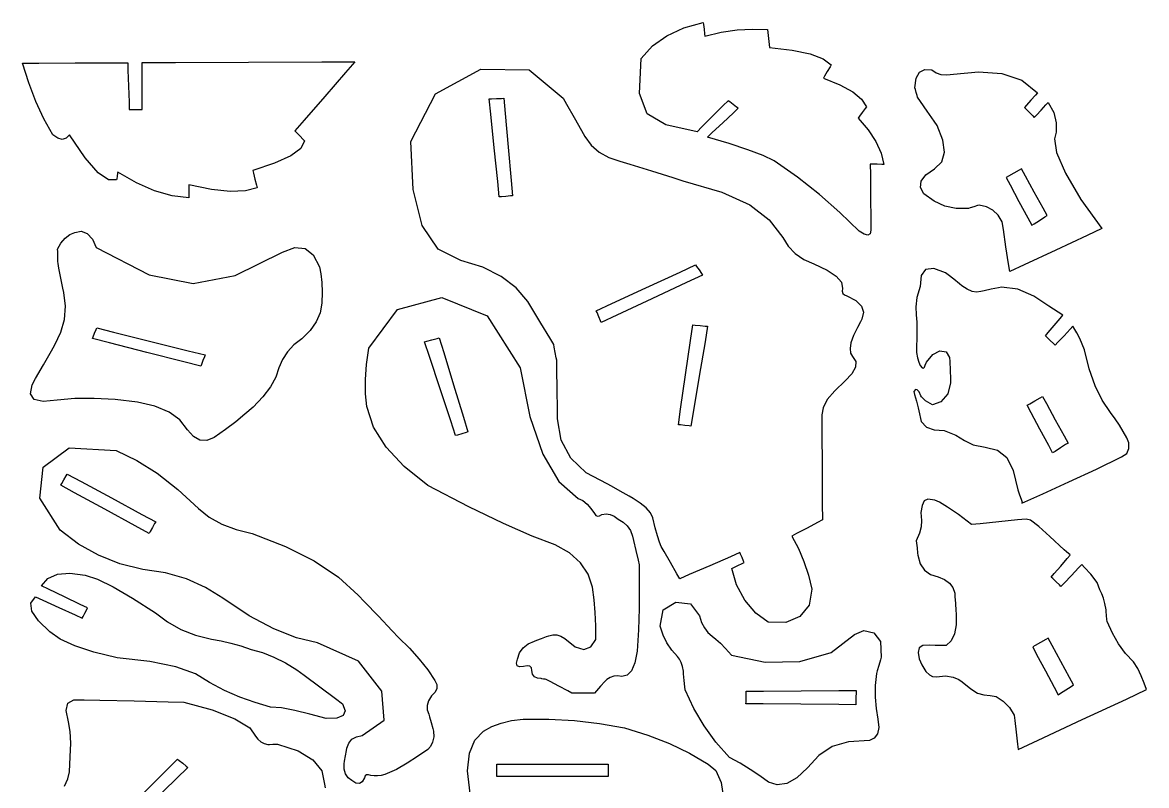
# Model space of a CAD drawing. Extents: x -39.6 to 28.9, y -18.4 to 19.8.
# Drawn here: x -1.32 to 26.84, y -0.49 to 18.63 of the extents above; entities that cross this region are included whole.
import ezdxf

# ---------------------------------------------------------------- set-up
doc = ezdxf.new("R2010")
doc.units = 0
doc.header["$MEASUREMENT"] = 0
doc.layers.get('0').update_dxf_attribs({"linetype": 'CONTINUOUS'})

msp = doc.modelspace()

# ---------------------------------------------------------------- linework, layer by layer
for p, q in [((15.251, 18.489), (15.737, 18.626)), ((15.737, 18.626), (15.744, 18.573)), ((14.827, 18.295), (15.251, 18.489)), ((15.744, 18.573), (15.757, 18.456)), ((15.757, 18.456), (15.771, 18.339)), ((15.771, 18.339), (15.777, 18.285)), ((15.777, 18.285), (16.186, 18.382)), ((16.186, 18.382), (16.583, 18.44)), ((16.583, 18.44), (16.971, 18.461)), ((16.971, 18.461), (17.349, 18.449)), ((17.349, 18.449), (17.357, 18.379)), ((17.357, 18.379), (17.375, 18.226)), ((14.18, 17.727), (14.47, 18.042)), ((14.47, 18.042), (14.827, 18.295)), ((17.375, 18.226), (17.393, 18.072)), ((17.393, 18.072), (17.401, 18.002)), ((17.401, 18.002), (17.969, 17.933)), ((17.969, 17.933), (18.416, 17.838)), ((18.416, 17.838), (18.742, 17.716)), ((-1.318, 17.608), (-0.906, 17.609)), ((-1.162, 17.115), (-1.318, 17.608)), ((-0.906, 17.609), (0, 17.613)), ((0, 17.613), (0.906, 17.617)), ((0.906, 17.617), (1.318, 17.618)), ((1.318, 17.618), (1.324, 17.435)), ((1.679, 17.437), (1.68, 17.62)), ((1.68, 17.62), (2.513, 17.623)), ((2.513, 17.623), (4.346, 17.63)), ((4.346, 17.63), (6.179, 17.638)), ((6.179, 17.638), (7.012, 17.641)), ((7.012, 17.641), (6.777, 17.37)), ((14.142, 16.848), (14.18, 17.727)), ((18.742, 17.716), (18.945, 17.568)), ((18.914, 17.516), (18.846, 17.399)), ((18.945, 17.568), (18.914, 17.516)), ((1.324, 17.435), (1.338, 17.032)), ((1.679, 17.034), (1.679, 17.437)), ((6.777, 17.37), (6.259, 16.775)), ((9.03, 16.836), (10.164, 17.454)), ((10.164, 17.454), (11.377, 17.44)), ((11.377, 17.44), (12.231, 16.73)), ((18.778, 17.283), (18.747, 17.231)), ((18.747, 17.231), (19.162, 17.065)), ((18.846, 17.399), (18.778, 17.283)), ((21.041, 16.987), (21.073, 17.231)), ((21.073, 17.231), (21.158, 17.383)), ((21.158, 17.383), (21.291, 17.449)), ((21.291, 17.449), (21.468, 17.439)), ((21.468, 17.439), (21.569, 17.366)), ((21.569, 17.366), (21.693, 17.323)), ((21.693, 17.323), (21.84, 17.312)), ((21.84, 17.312), (22.01, 17.33)), ((22.01, 17.33), (22.635, 17.387)), ((22.635, 17.387), (23.215, 17.349)), ((23.215, 17.349), (23.716, 17.183)), ((23.716, 17.183), (24.108, 16.861)), ((-0.983, 16.65), (-1.162, 17.115)), ((1.338, 17.032), (1.351, 16.63)), ((1.678, 16.63), (1.679, 17.034)), ((19.162, 17.065), (19.483, 16.891)), ((21.051, 16.951), (21.041, 16.987)), ((21.072, 16.872), (21.051, 16.951)), ((-0.782, 16.214), (-0.983, 16.65)), ((1.351, 16.63), (1.358, 16.447)), ((1.678, 16.447), (1.678, 16.63)), ((6.259, 16.775), (5.742, 16.179)), ((8.41, 15.648), (9.03, 16.836)), ((10.375, 16.713), (10.432, 16.715)), ((10.414, 16.329), (10.375, 16.713)), ((10.432, 16.715), (10.559, 16.72)), ((10.559, 16.72), (10.685, 16.725)), ((10.685, 16.725), (10.742, 16.727)), ((10.742, 16.727), (10.776, 16.345)), ((12.231, 16.73), (12.315, 16.579)), ((14.334, 16.336), (14.142, 16.848)), ((16.362, 16.662), (16.24, 16.542)), ((16.401, 16.634), (16.362, 16.662)), ((16.487, 16.571), (16.401, 16.634)), ((19.483, 16.891), (19.705, 16.706)), ((19.705, 16.706), (19.824, 16.511)), ((21.093, 16.793), (21.072, 16.872)), ((21.103, 16.757), (21.093, 16.793)), ((21.18, 16.646), (21.103, 16.757)), ((21.35, 16.401), (21.18, 16.646)), ((23.948, 16.677), (23.839, 16.551)), ((24.058, 16.803), (23.948, 16.677)), ((24.108, 16.861), (24.058, 16.803)), ((24.322, 16.561), (24.376, 16.619)), ((24.376, 16.619), (24.523, 16.371)), ((1.358, 16.447), (1.408, 16.447)), ((1.408, 16.447), (1.518, 16.447)), ((1.518, 16.447), (1.628, 16.447)), ((1.628, 16.447), (1.678, 16.447)), ((10.776, 16.345), (10.85, 15.506)), ((12.315, 16.579), (12.502, 16.249)), ((14.799, 16.061), (14.334, 16.336)), ((16.24, 16.542), (15.972, 16.276)), ((16.228, 16.116), (16.492, 16.365)), ((16.573, 16.508), (16.487, 16.571)), ((16.492, 16.365), (16.612, 16.479)), ((16.612, 16.479), (16.573, 16.508)), ((19.722, 16.371), (19.653, 16.275)), ((19.792, 16.468), (19.722, 16.371)), ((19.824, 16.511), (19.792, 16.468)), ((21.52, 16.157), (21.35, 16.401)), ((23.839, 16.551), (23.789, 16.493)), ((23.789, 16.493), (23.827, 16.455)), ((23.827, 16.455), (23.91, 16.37)), ((23.91, 16.37), (23.993, 16.285)), ((24.085, 16.305), (24.203, 16.433)), ((24.203, 16.433), (24.322, 16.561)), ((24.523, 16.371), (24.583, 16.111)), ((-0.556, 15.81), (-0.782, 16.214)), ((5.742, 16.179), (5.507, 15.909)), ((10.501, 15.484), (10.414, 16.329)), ((12.502, 16.249), (12.688, 15.919)), ((15.583, 15.889), (14.799, 16.061)), ((15.972, 16.276), (15.705, 16.01)), ((15.964, 15.866), (16.228, 16.116)), ((19.653, 16.275), (19.621, 16.231)), ((19.621, 16.231), (19.866, 15.936)), ((21.597, 16.046), (21.52, 16.157)), ((23.993, 16.285), (24.031, 16.247)), ((24.031, 16.247), (24.085, 16.305)), ((24.583, 16.111), (24.58, 15.878)), ((-0.432, 15.726), (-0.556, 15.81)), ((-0.141, 15.809), (-0.225, 15.725)), ((0.249, 15.236), (-0.141, 15.809)), ((5.507, 15.909), (5.545, 15.869)), ((5.545, 15.869), (5.628, 15.783)), ((5.628, 15.783), (5.71, 15.696)), ((12.688, 15.919), (12.773, 15.768)), ((15.705, 16.01), (15.583, 15.889)), ((15.844, 15.753), (15.964, 15.866)), ((19.866, 15.936), (20.06, 15.644)), ((21.744, 15.681), (21.597, 16.046)), ((24.58, 15.878), (24.536, 15.711)), ((-0.322, 15.697), (-0.432, 15.726)), ((-0.225, 15.725), (-0.322, 15.697)), ((5.748, 15.657), (5.658, 15.473)), ((5.71, 15.696), (5.748, 15.657)), ((8.469, 14.442), (8.41, 15.648)), ((10.85, 15.506), (10.924, 14.666)), ((12.773, 15.768), (12.933, 15.555)), ((12.933, 15.555), (13.133, 15.381)), ((16.385, 15.591), (15.844, 15.753)), ((16.855, 15.437), (16.385, 15.591)), ((20.06, 15.644), (20.194, 15.355)), ((21.782, 15.377), (21.744, 15.681)), ((24.536, 15.711), (24.586, 15.368)), ((0.574, 14.863), (0.249, 15.236)), ((5.403, 15.289), (4.997, 15.105)), ((5.658, 15.473), (5.403, 15.289)), ((10.588, 14.64), (10.501, 15.484)), ((13.133, 15.381), (13.372, 15.247)), ((13.372, 15.247), (13.651, 15.152)), ((17.236, 15.293), (16.855, 15.437)), ((17.511, 15.161), (17.236, 15.293)), ((20.194, 15.355), (20.262, 15.07)), ((21.712, 15.136), (21.782, 15.377)), ((24.586, 15.368), (24.813, 14.847)), ((4.997, 15.105), (4.454, 14.92)), ((13.651, 15.152), (13.896, 15.075)), ((13.896, 15.075), (14.437, 14.907)), ((18.1, 14.751), (17.511, 15.161)), ((19.976, 15.075), (19.923, 15.076)), ((19.923, 15.076), (19.925, 14.818)), ((20.092, 15.073), (19.976, 15.075)), ((20.209, 15.071), (20.092, 15.073)), ((20.262, 15.07), (20.209, 15.071)), ((21.317, 14.806), (21.534, 14.957)), ((21.534, 14.957), (21.712, 15.136)), ((23.65, 14.928), (23.517, 14.853)), ((23.71, 14.963), (23.65, 14.928)), ((23.811, 14.78), (23.71, 14.963)), ((0.837, 14.681), (0.574, 14.863)), ((1.04, 14.681), (0.837, 14.681)), ((1.045, 14.712), (1.04, 14.681)), ((1.054, 14.78), (1.045, 14.712)), ((1.064, 14.849), (1.054, 14.78)), ((1.068, 14.88), (1.064, 14.849)), ((1.539, 14.607), (1.068, 14.88)), ((4.454, 14.92), (4.47, 14.852)), ((4.47, 14.852), (4.506, 14.702)), ((4.506, 14.702), (4.542, 14.551)), ((10.924, 14.666), (10.958, 14.285)), ((14.437, 14.907), (14.977, 14.739)), ((14.977, 14.739), (15.223, 14.663)), ((15.223, 14.663), (16.201, 14.376)), ((18.65, 14.319), (18.1, 14.751)), ((19.925, 14.818), (19.93, 14.251)), ((21.182, 14.495), (21.2, 14.652)), ((21.2, 14.652), (21.317, 14.806)), ((23.384, 14.778), (23.323, 14.743)), ((23.323, 14.743), (23.424, 14.556)), ((23.517, 14.853), (23.384, 14.778)), ((24.032, 14.377), (23.811, 14.78)), ((24.813, 14.847), (25.198, 14.195)), ((1.992, 14.411), (1.539, 14.607)), ((2.429, 14.286), (1.992, 14.411)), ((3.415, 14.445), (2.849, 14.557)), ((2.849, 14.557), (2.85, 14.506)), ((2.85, 14.506), (2.85, 14.394)), ((2.85, 14.394), (2.85, 14.282)), ((3.888, 14.395), (3.415, 14.445)), ((4.269, 14.407), (3.888, 14.395)), ((4.558, 14.483), (4.269, 14.407)), ((4.542, 14.551), (4.558, 14.483)), ((8.698, 13.543), (8.469, 14.442)), ((10.627, 14.256), (10.588, 14.64)), ((16.201, 14.376), (16.901, 14.056)), ((21.264, 14.335), (21.182, 14.495)), ((23.424, 14.556), (23.646, 14.144)), ((24.253, 13.975), (24.032, 14.377)), ((2.85, 14.231), (2.429, 14.286)), ((2.85, 14.282), (2.85, 14.231)), ((10.679, 14.26), (10.627, 14.256)), ((10.792, 14.27), (10.679, 14.26)), ((10.906, 14.28), (10.792, 14.27)), ((10.958, 14.285), (10.906, 14.28)), ((19.163, 13.868), (18.65, 14.319)), ((19.93, 14.251), (19.935, 13.683)), ((21.519, 14.148), (21.264, 14.335)), ((21.79, 14.024), (21.519, 14.148)), ((23.646, 14.144), (23.868, 13.732)), ((25.198, 14.195), (25.72, 13.461)), ((16.901, 14.056), (17.388, 13.684)), ((19.644, 13.398), (19.163, 13.868)), ((22.077, 13.964), (21.79, 14.024)), ((22.381, 13.966), (22.077, 13.964)), ((22.423, 13.979), (22.381, 13.966)), ((22.515, 14.008), (22.423, 13.979)), ((22.607, 14.037), (22.515, 14.008)), ((22.649, 14.05), (22.607, 14.037)), ((22.836, 14.01), (22.649, 14.05)), ((22.994, 13.925), (22.836, 14.01)), ((23.125, 13.798), (22.994, 13.925)), ((24.353, 13.792), (24.253, 13.975)), ((9.095, 12.949), (8.698, 13.543)), ((17.388, 13.684), (17.73, 13.242)), ((19.935, 13.683), (19.938, 13.425)), ((23.229, 13.63), (23.125, 13.798)), ((23.258, 13.436), (23.229, 13.63)), ((23.868, 13.732), (23.969, 13.545)), ((23.969, 13.545), (24.029, 13.584)), ((24.029, 13.584), (24.161, 13.669)), ((24.161, 13.669), (24.293, 13.754)), ((24.293, 13.754), (24.353, 13.792)), ((-0.25, 13.219), (-0.132, 13.311)), ((-0.132, 13.311), (-0.01, 13.362)), ((-0.01, 13.362), (0.155, 13.398)), ((0.155, 13.398), (0.306, 13.338)), ((0.306, 13.338), (0.435, 13.196)), ((17.73, 13.242), (17.868, 13.024)), ((19.771, 13.321), (19.644, 13.398)), ((19.863, 13.3), (19.771, 13.321)), ((19.918, 13.335), (19.863, 13.3)), ((19.938, 13.425), (19.918, 13.335)), ((23.322, 13.008), (23.258, 13.436)), ((25.36, 13.293), (24.568, 12.924)), ((25.72, 13.461), (25.36, 13.293)), ((-0.437, 12.944), (-0.355, 13.094)), ((-0.355, 13.094), (-0.25, 13.219)), ((0.435, 13.196), (0.529, 12.988)), ((0.529, 12.988), (1.858, 12.307)), ((5.192, 12.87), (5.502, 12.986)), ((5.502, 12.986), (5.761, 12.963)), ((5.761, 12.963), (5.966, 12.803)), ((17.868, 13.024), (18.044, 12.841)), ((23.386, 12.581), (23.322, 13.008)), ((-0.435, 12.888), (-0.437, 12.944)), ((-0.432, 12.765), (-0.435, 12.888)), ((-0.429, 12.642), (-0.432, 12.765)), ((4.014, 12.29), (5.192, 12.87)), ((5.966, 12.803), (6.119, 12.504)), ((9.661, 12.662), (9.095, 12.949)), ((18.044, 12.841), (18.257, 12.692)), ((18.257, 12.692), (18.508, 12.577)), ((24.568, 12.924), (23.775, 12.555)), ((-0.427, 12.586), (-0.429, 12.642)), ((-0.404, 12.473), (-0.427, 12.586)), ((-0.354, 12.223), (-0.404, 12.473)), ((6.119, 12.504), (6.159, 12.325)), ((10.212, 12.494), (9.661, 12.662)), ((10.673, 12.265), (10.212, 12.494)), ((15.157, 12.375), (15.546, 12.556)), ((15.546, 12.556), (15.572, 12.515)), ((15.572, 12.515), (15.632, 12.426)), ((15.632, 12.426), (15.691, 12.337)), ((18.508, 12.577), (18.838, 12.424)), ((18.838, 12.424), (19.07, 12.271)), ((21.307, 12.438), (21.193, 12.288)), ((21.511, 12.461), (21.307, 12.438)), ((21.806, 12.357), (21.511, 12.461)), ((23.415, 12.387), (23.386, 12.581)), ((23.775, 12.555), (23.415, 12.387)), ((-0.305, 11.973), (-0.354, 12.223)), ((1.858, 12.307), (2.961, 12.088)), ((2.961, 12.088), (4.014, 12.29)), ((6.159, 12.325), (6.181, 12.114)), ((6.181, 12.114), (6.188, 11.87)), ((11.048, 11.979), (10.673, 12.265)), ((14.301, 11.979), (15.157, 12.375)), ((15.321, 12.11), (14.449, 11.702)), ((15.718, 12.296), (15.321, 12.11)), ((15.691, 12.337), (15.718, 12.296)), ((19.07, 12.271), (19.2, 12.118)), ((19.2, 12.118), (19.223, 11.965)), ((21.193, 12.288), (21.17, 12.01)), ((21.871, 12.306), (21.806, 12.357)), ((22.013, 12.194), (21.871, 12.306)), ((22.154, 12.082), (22.013, 12.194)), ((-0.282, 11.859), (-0.305, 11.973)), ((-0.244, 11.518), (-0.282, 11.859)), ((6.188, 11.87), (6.178, 11.593)), ((11.341, 11.637), (11.048, 11.979)), ((13.446, 11.583), (14.301, 11.979)), ((19.223, 11.965), (19.216, 11.892)), ((19.216, 11.892), (19.235, 11.839)), ((19.235, 11.839), (19.275, 11.801)), ((21.17, 12.01), (21.09, 11.733)), ((22.219, 12.032), (22.154, 12.082)), ((22.35, 11.942), (22.219, 12.032)), ((22.472, 11.888), (22.35, 11.942)), ((22.587, 11.871), (22.472, 11.888)), ((22.693, 11.89), (22.587, 11.871)), ((22.774, 11.906), (22.693, 11.89)), ((22.952, 11.943), (22.774, 11.906)), ((23.131, 11.979), (22.952, 11.943)), ((23.212, 11.996), (23.131, 11.979)), ((23.619, 11.948), (23.212, 11.996)), ((24.017, 11.766), (23.619, 11.948)), ((6.178, 11.593), (6.138, 11.356)), ((8.079, 11.436), (9.186, 11.733)), ((9.186, 11.733), (10.327, 11.274)), ((11.443, 11.468), (11.341, 11.637)), ((13.057, 11.403), (13.446, 11.583)), ((14.449, 11.702), (13.576, 11.293)), ((19.275, 11.801), (19.332, 11.777)), ((19.332, 11.777), (19.558, 11.657)), ((19.558, 11.657), (19.702, 11.52)), ((21.09, 11.733), (21.066, 11.501)), ((24.397, 11.523), (24.017, 11.766)), ((-0.269, 11.186), (-0.244, 11.518)), ((6.138, 11.356), (6.042, 11.129)), ((7.36, 10.47), (8.079, 11.436)), ((10.327, 11.274), (11.15, 9.974)), ((11.667, 11.097), (11.443, 11.468)), ((13.077, 11.357), (13.057, 11.403)), ((13.119, 11.255), (13.077, 11.357)), ((13.576, 11.293), (13.18, 11.108)), ((19.702, 11.52), (19.756, 11.365)), ((19.756, 11.365), (19.712, 11.19)), ((21.066, 11.501), (21.074, 11.301)), ((21.074, 11.301), (21.089, 11.12)), ((24.75, 11.29), (24.397, 11.523)), ((24.681, 11.211), (24.75, 11.29)), ((-0.356, 10.865), (-0.269, 11.186)), ((6.042, 11.129), (5.89, 10.911)), ((11.892, 10.725), (11.667, 11.097)), ((13.161, 11.154), (13.119, 11.255)), ((13.18, 11.108), (13.161, 11.154)), ((15.417, 10.659), (15.474, 11.05)), ((15.474, 11.05), (15.532, 11.044)), ((15.532, 11.044), (15.661, 11.032)), ((15.661, 11.032), (15.789, 11.019)), ((15.848, 11.014), (15.782, 10.623)), ((15.789, 11.019), (15.848, 11.014)), ((19.605, 10.987), (19.532, 10.847)), ((19.679, 11.126), (19.605, 10.987)), ((19.712, 11.19), (19.679, 11.126)), ((21.088, 11.001), (21.086, 10.74)), ((21.089, 11.12), (21.088, 11.001)), ((24.38, 10.86), (24.531, 11.035)), ((24.531, 11.035), (24.681, 11.211)), ((25.001, 11.015), (24.931, 10.941)), ((25.097, 10.848), (25.001, 11.015)), ((-0.505, 10.553), (-0.356, 10.865)), ((0.437, 10.705), (0.453, 10.747)), ((0.861, 10.597), (0.437, 10.705)), ((0.453, 10.747), (0.49, 10.84)), ((0.49, 10.84), (0.526, 10.933)), ((0.526, 10.933), (0.542, 10.975)), ((0.542, 10.975), (0.966, 10.869)), ((0.966, 10.869), (1.899, 10.636)), ((5.682, 10.704), (5.481, 10.553)), ((5.89, 10.911), (5.682, 10.704)), ((8.941, 10.675), (9.067, 10.71)), ((9.067, 10.71), (9.124, 10.726)), ((9.124, 10.726), (9.236, 10.358)), ((11.994, 10.556), (11.892, 10.725)), ((19.498, 10.783), (19.439, 10.603)), ((19.532, 10.847), (19.498, 10.783)), ((21.086, 10.74), (21.084, 10.478)), ((24.311, 10.78), (24.38, 10.86)), ((24.349, 10.744), (24.311, 10.78)), ((24.433, 10.662), (24.349, 10.744)), ((24.778, 10.78), (24.624, 10.618)), ((24.931, 10.941), (24.778, 10.78)), ((25.169, 10.705), (25.097, 10.848)), ((25.229, 10.569), (25.169, 10.705)), ((-0.595, 10.396), (-0.505, 10.553)), ((1.795, 10.359), (0.861, 10.597)), ((1.899, 10.636), (2.832, 10.403)), ((5.481, 10.553), (5.322, 10.378)), ((7.304, 10.061), (7.36, 10.47)), ((8.757, 10.625), (8.814, 10.641)), ((8.879, 10.258), (8.757, 10.625)), ((8.814, 10.641), (8.941, 10.675)), ((12.005, 10.496), (11.994, 10.556)), ((12.03, 10.362), (12.005, 10.496)), ((15.294, 9.8), (15.417, 10.659)), ((15.782, 10.623), (15.639, 9.764)), ((19.439, 10.603), (19.415, 10.455)), ((19.415, 10.455), (19.428, 10.34)), ((21.084, 10.478), (21.083, 10.36)), ((24.516, 10.581), (24.433, 10.662)), ((24.554, 10.544), (24.516, 10.581)), ((24.624, 10.618), (24.554, 10.544)), ((25.285, 10.422), (25.229, 10.569)), ((25.408, 9.947), (25.285, 10.422)), ((-0.792, 10.052), (-0.595, 10.396)), ((2.728, 10.121), (1.795, 10.359)), ((2.832, 10.403), (3.256, 10.297)), ((3.204, 10.155), (3.169, 10.057)), ((3.24, 10.252), (3.204, 10.155)), ((3.256, 10.297), (3.24, 10.252)), ((5.199, 10.184), (5.105, 9.974)), ((5.322, 10.378), (5.199, 10.184)), ((9.145, 9.451), (8.879, 10.258)), ((9.236, 10.358), (9.483, 9.548)), ((12.055, 10.228), (12.03, 10.362)), ((12.066, 10.168), (12.055, 10.228)), ((12.07, 9.938), (12.066, 10.168)), ((19.428, 10.34), (19.477, 10.257)), ((19.477, 10.257), (19.563, 10.133)), ((21.083, 10.36), (21.105, 10.222)), ((21.105, 10.222), (21.135, 10.113)), ((21.327, 10.114), (21.486, 10.306)), ((21.486, 10.306), (21.665, 10.397)), ((21.665, 10.397), (21.822, 10.375)), ((21.822, 10.375), (21.911, 10.229)), ((21.911, 10.229), (21.914, 10.13)), ((-0.989, 9.708), (-0.792, 10.052)), ((3.152, 10.013), (2.728, 10.121)), ((3.169, 10.057), (3.152, 10.013)), ((5.105, 9.974), (5.028, 9.743)), ((7.275, 9.678), (7.304, 10.061)), ((11.15, 9.974), (11.395, 8.758)), ((12.077, 9.433), (12.07, 9.938)), ((19.551, 9.987), (19.457, 9.824)), ((19.563, 10.133), (19.551, 9.987)), ((21.135, 10.113), (21.173, 10.031)), ((21.173, 10.031), (21.219, 9.976)), ((21.219, 9.976), (21.252, 9.97)), ((21.252, 9.97), (21.277, 9.995)), ((21.277, 9.995), (21.3, 10.045)), ((21.3, 10.045), (21.327, 10.114)), ((21.914, 10.13), (21.922, 9.913)), ((21.922, 9.913), (21.93, 9.697)), ((25.557, 9.527), (25.408, 9.947)), ((-1.078, 9.551), (-0.989, 9.708)), ((5.028, 9.743), (4.895, 9.502)), ((7.274, 9.324), (7.275, 9.678)), ((15.17, 8.941), (15.294, 9.8)), ((15.639, 9.764), (15.496, 8.905)), ((19.295, 9.646), (19.031, 9.4)), ((19.457, 9.824), (19.295, 9.646)), ((21.934, 9.598), (21.867, 9.325)), ((21.93, 9.697), (21.934, 9.598)), ((-1.121, 9.323), (-1.078, 9.551)), ((-1.025, 9.185), (-1.121, 9.323)), ((4.895, 9.502), (4.706, 9.251)), ((7.305, 9.002), (7.274, 9.324)), ((9.412, 8.643), (9.145, 9.451)), ((9.483, 9.548), (9.731, 8.738)), ((12.085, 8.928), (12.077, 9.433)), ((19.031, 9.4), (18.845, 9.177)), ((21.051, 9.433), (21.015, 9.384)), ((21.015, 9.384), (21.034, 9.307)), ((21.034, 9.307), (21.078, 9.139)), ((21.099, 9.426), (21.051, 9.433)), ((21.148, 9.37), (21.099, 9.426)), ((21.185, 9.27), (21.148, 9.37)), ((21.867, 9.325), (21.693, 9.126)), ((25.734, 9.164), (25.557, 9.527)), ((-0.799, 9.132), (-1.025, 9.185)), ((-0.447, 9.161), (-0.799, 9.132)), ((-0.005, 9.205), (-0.447, 9.161)), ((0.479, 9.21), (-0.005, 9.205)), ((1.001, 9.179), (0.479, 9.21)), ((1.562, 9.114), (1.001, 9.179)), ((2.001, 9.016), (1.562, 9.114)), ((2.354, 8.866), (2.001, 9.016)), ((4.706, 9.251), (4.462, 8.99)), ((18.845, 9.177), (18.738, 8.975)), ((21.078, 9.139), (21.121, 8.971)), ((21.204, 9.25), (21.185, 9.27)), ((21.246, 9.208), (21.204, 9.25)), ((21.288, 9.165), (21.246, 9.208)), ((21.307, 9.146), (21.288, 9.165)), ((21.483, 9.05), (21.307, 9.146)), ((21.693, 9.126), (21.483, 9.05)), ((23.856, 9.036), (23.916, 9.071)), ((23.955, 8.85), (23.856, 9.036)), ((23.916, 9.071), (24.048, 9.148)), ((24.048, 9.148), (24.18, 9.225)), ((24.18, 9.225), (24.24, 9.26)), ((24.24, 9.26), (24.339, 9.077)), ((24.339, 9.077), (24.558, 8.675)), ((25.939, 8.856), (25.734, 9.164)), ((2.624, 8.668), (2.354, 8.866)), ((4.256, 8.81), (4.027, 8.623)), ((4.462, 8.99), (4.256, 8.81)), ((7.474, 8.491), (7.305, 9.002)), ((9.731, 8.738), (9.843, 8.37)), ((11.395, 8.758), (11.719, 7.808)), ((12.089, 8.698), (12.085, 8.928)), ((15.114, 8.55), (15.17, 8.941)), ((15.496, 8.905), (15.43, 8.514)), ((18.738, 8.975), (18.711, 8.795)), ((18.711, 8.795), (18.712, 8.384)), ((21.121, 8.971), (21.141, 8.895)), ((21.141, 8.895), (21.199, 8.632)), ((24.174, 8.439), (23.955, 8.85)), ((26.057, 8.693), (25.939, 8.856)), ((2.817, 8.422), (2.624, 8.668)), ((4.027, 8.623), (3.772, 8.43)), ((7.791, 7.991), (7.474, 8.491)), ((9.534, 8.276), (9.412, 8.643)), ((12.179, 8.162), (12.089, 8.698)), ((15.164, 8.544), (15.114, 8.55)), ((15.272, 8.532), (15.164, 8.544)), ((15.381, 8.52), (15.272, 8.532)), ((15.43, 8.514), (15.381, 8.52)), ((21.199, 8.632), (21.331, 8.488)), ((21.331, 8.488), (21.526, 8.425)), ((24.558, 8.675), (24.777, 8.273)), ((26.165, 8.534), (26.057, 8.693)), ((26.262, 8.377), (26.165, 8.534)), ((2.965, 8.25), (2.817, 8.422)), ((3.126, 8.161), (2.965, 8.25)), ((3.487, 8.23), (3.3, 8.154)), ((3.772, 8.43), (3.487, 8.23)), ((9.582, 8.291), (9.534, 8.276)), ((9.688, 8.323), (9.582, 8.291)), ((9.795, 8.355), (9.688, 8.323)), ((9.843, 8.37), (9.795, 8.355)), ((18.712, 8.384), (18.716, 7.48)), ((21.526, 8.425), (21.771, 8.403)), ((21.771, 8.403), (22.067, 8.284)), ((22.067, 8.284), (22.28, 8.156)), ((24.392, 8.029), (24.174, 8.439)), ((24.777, 8.273), (24.876, 8.09)), ((26.349, 8.223), (26.262, 8.377)), ((26.398, 8.095), (26.349, 8.223)), ((-0.798, 7.487), (-0.152, 7.97)), ((-0.152, 7.97), (1.026, 7.901)), ((1.026, 7.901), (1.543, 7.656)), ((3.3, 8.154), (3.126, 8.161)), ((8.247, 7.502), (7.791, 7.991)), ((12.416, 7.711), (12.179, 8.162)), ((22.28, 8.156), (22.496, 8.047)), ((22.496, 8.047), (22.803, 7.987)), ((22.803, 7.987), (23.11, 7.914)), ((23.11, 7.914), (23.34, 7.727)), ((24.491, 7.843), (24.392, 8.029)), ((24.684, 7.966), (24.552, 7.881)), ((24.816, 8.051), (24.684, 7.966)), ((24.876, 8.09), (24.816, 8.051)), ((26.347, 7.826), (26.403, 7.953)), ((26.403, 7.953), (26.398, 8.095)), ((1.543, 7.656), (2.06, 7.333)), ((11.719, 7.808), (12.122, 7.123)), ((12.801, 7.347), (12.416, 7.711)), ((23.34, 7.727), (23.506, 7.403)), ((24.552, 7.881), (24.491, 7.843)), ((25.588, 7.438), (26.214, 7.741)), ((26.214, 7.741), (26.347, 7.826)), ((-0.884, 6.713), (-0.798, 7.487)), ((2.06, 7.333), (2.577, 6.93)), ((8.837, 7.024), (8.247, 7.502)), ((13.333, 7.07), (12.801, 7.347)), ((18.716, 7.48), (18.72, 6.577)), ((23.506, 7.403), (23.622, 6.922)), ((24.899, 7.118), (25.588, 7.438)), ((-0.361, 7.031), (-0.335, 7.075)), ((-0.335, 7.075), (-0.279, 7.172)), ((-0.279, 7.172), (-0.222, 7.269)), ((-0.222, 7.269), (-0.196, 7.312)), ((-0.196, 7.312), (0.15, 7.126)), ((0.15, 7.126), (0.912, 6.714)), ((12.122, 7.123), (12.604, 6.704)), ((13.435, 7.012), (13.333, 7.07)), ((24.245, 6.82), (24.899, 7.118)), ((-0.015, 6.843), (-0.361, 7.031)), ((0.746, 6.43), (-0.015, 6.843)), ((2.577, 6.93), (3.094, 6.447)), ((9.865, 6.494), (8.837, 7.024)), ((13.659, 6.884), (13.435, 7.012)), ((13.883, 6.757), (13.659, 6.884)), ((23.622, 6.922), (23.664, 6.79)), ((23.664, 6.79), (23.701, 6.685)), ((23.723, 6.582), (24.245, 6.82)), ((-0.377, 5.906), (-0.884, 6.713)), ((0.912, 6.714), (1.673, 6.303)), ((10.735, 6.074), (9.865, 6.494)), ((12.604, 6.704), (12.722, 6.647)), ((12.722, 6.647), (12.829, 6.563)), ((12.829, 6.563), (12.924, 6.454)), ((13.985, 6.699), (13.883, 6.757)), ((14.159, 6.583), (13.985, 6.699)), ((14.307, 6.465), (14.159, 6.583)), ((18.72, 6.577), (18.721, 6.166)), ((21.224, 6.526), (21.188, 6.352)), ((21.273, 6.639), (21.224, 6.526)), ((21.366, 6.686), (21.273, 6.639)), ((21.538, 6.66), (21.366, 6.686)), ((21.658, 6.609), (21.538, 6.66)), ((21.859, 6.487), (21.658, 6.609)), ((22.13, 6.298), (21.859, 6.487)), ((23.701, 6.685), (23.724, 6.613)), ((23.724, 6.613), (23.723, 6.582)), ((1.508, 6.016), (0.746, 6.43)), ((1.673, 6.303), (2.019, 6.117)), ((3.094, 6.447), (3.36, 6.236)), ((3.36, 6.236), (3.673, 6.062)), ((12.924, 6.454), (13.01, 6.322)), ((13.01, 6.322), (13.047, 6.275)), ((13.047, 6.275), (13.091, 6.259)), ((13.091, 6.259), (13.14, 6.268)), ((13.14, 6.268), (13.193, 6.297)), ((13.193, 6.297), (13.302, 6.313)), ((13.302, 6.313), (13.406, 6.3)), ((13.406, 6.3), (13.507, 6.258)), ((13.507, 6.258), (13.605, 6.187)), ((14.416, 6.343), (14.307, 6.465)), ((14.475, 6.219), (14.416, 6.343)), ((14.535, 5.967), (14.475, 6.219)), ((21.188, 6.352), (21.205, 6.152)), ((22.461, 6.048), (22.13, 6.298)), ((1.854, 5.828), (1.508, 6.016)), ((1.936, 5.972), (1.879, 5.873)), ((1.993, 6.071), (1.936, 5.972)), ((2.019, 6.117), (1.993, 6.071)), ((3.673, 6.062), (4.033, 5.923)), ((4.033, 5.923), (4.439, 5.821)), ((11.453, 5.757), (10.735, 6.074)), ((13.605, 6.187), (13.732, 6.112)), ((13.732, 6.112), (13.835, 6.016)), ((13.835, 6.016), (13.912, 5.898)), ((14.59, 5.762), (14.535, 5.967)), ((18.34, 5.961), (18.077, 5.82)), ((18.602, 6.102), (18.34, 5.961)), ((18.721, 6.166), (18.602, 6.102)), ((21.199, 5.988), (21.159, 5.829)), ((21.205, 6.152), (21.199, 5.988)), ((22.674, 6.069), (22.461, 6.048)), ((23.143, 6.117), (22.674, 6.069)), ((23.613, 6.164), (23.143, 6.117)), ((23.826, 6.186), (23.613, 6.164)), ((23.939, 6.157), (23.826, 6.186)), ((24.141, 6.003), (23.939, 6.157)), ((24.422, 5.748), (24.141, 6.003)), ((0.083, 5.559), (-0.377, 5.906)), ((1.879, 5.873), (1.854, 5.828)), ((4.439, 5.821), (5.27, 5.501)), ((12.028, 5.541), (11.453, 5.757)), ((13.912, 5.898), (13.964, 5.758)), ((13.964, 5.758), (13.99, 5.646)), ((13.99, 5.646), (14.047, 5.4)), ((14.639, 5.605), (14.59, 5.762)), ((18.077, 5.82), (17.958, 5.756)), ((17.958, 5.756), (18.121, 5.445)), ((21.159, 5.829), (21.075, 5.643)), ((21.075, 5.643), (21.081, 5.586)), ((24.777, 5.419), (24.422, 5.748)), ((0.582, 5.279), (0.083, 5.559)), ((5.27, 5.501), (5.989, 5.138)), ((12.385, 5.337), (12.028, 5.541)), ((14.047, 5.4), (14.104, 5.154)), ((14.683, 5.498), (14.639, 5.605)), ((14.756, 5.372), (14.683, 5.498)), ((14.917, 5.095), (14.756, 5.372)), ((18.121, 5.445), (18.26, 5.122)), ((21.081, 5.586), (21.095, 5.461)), ((21.095, 5.461), (21.109, 5.335)), ((24.835, 5.368), (24.777, 5.419)), ((24.885, 5.325), (24.835, 5.368)), ((1.121, 5.068), (0.582, 5.279)), ((5.989, 5.138), (6.597, 4.732)), ((12.659, 5.091), (12.385, 5.337)), ((12.851, 4.804), (12.659, 5.091)), ((14.104, 5.154), (14.13, 5.042)), ((15.078, 4.817), (14.917, 5.095)), ((16.42, 5.243), (15.904, 5.018)), ((16.655, 5.345), (16.42, 5.243)), ((16.607, 5.021), (16.714, 5.073)), ((16.672, 5.306), (16.655, 5.345)), ((16.709, 5.221), (16.672, 5.306)), ((16.745, 5.135), (16.709, 5.221)), ((16.714, 5.073), (16.762, 5.096)), ((16.762, 5.096), (16.745, 5.135)), ((18.26, 5.122), (18.373, 4.784)), ((21.109, 5.335), (21.115, 5.278)), ((21.115, 5.278), (21.174, 5.066)), ((24.694, 5.009), (24.858, 5.198)), ((24.858, 5.198), (24.932, 5.284)), ((24.919, 5.295), (24.885, 5.325)), ((24.932, 5.284), (24.919, 5.295)), ((-0.681, 4.698), (-0.442, 4.802)), ((-0.442, 4.802), (-0.129, 4.829)), ((-0.129, 4.829), (0.256, 4.781)), ((1.7, 4.926), (1.121, 5.068)), ((2.264, 4.835), (1.7, 4.926)), ((2.787, 4.686), (2.264, 4.835)), ((12.96, 4.476), (12.851, 4.804)), ((14.13, 5.042), (14.134, 4.49)), ((15.152, 4.691), (15.078, 4.817)), ((15.387, 4.793), (15.152, 4.691)), ((15.904, 5.018), (15.387, 4.793)), ((16.453, 4.946), (16.501, 4.969)), ((16.574, 4.538), (16.453, 4.946)), ((16.501, 4.969), (16.607, 5.021)), ((21.174, 5.066), (21.28, 4.906)), ((21.28, 4.906), (21.431, 4.796)), ((21.431, 4.796), (21.624, 4.735)), ((24.456, 4.733), (24.531, 4.819)), ((24.531, 4.819), (24.694, 5.009)), ((25.14, 4.961), (24.961, 4.772)), ((25.222, 5.047), (25.14, 4.961)), ((25.293, 4.976), (25.222, 5.047)), ((25.45, 4.803), (25.293, 4.976)), ((25.605, 4.594), (25.45, 4.803)), ((-0.844, 4.514), (-0.681, 4.698)), ((-0.664, 4.427), (-0.844, 4.514)), ((0.256, 4.781), (0.56, 4.68)), ((0.56, 4.68), (0.955, 4.489)), ((3.267, 4.475), (2.787, 4.686)), ((6.597, 4.732), (7.094, 4.282)), ((16.783, 4.155), (16.574, 4.538)), ((18.373, 4.784), (18.461, 4.43)), ((21.624, 4.735), (21.781, 4.673)), ((21.781, 4.673), (21.903, 4.584)), ((21.903, 4.584), (21.988, 4.469)), ((24.494, 4.696), (24.456, 4.733)), ((24.578, 4.615), (24.494, 4.696)), ((24.661, 4.534), (24.578, 4.615)), ((24.699, 4.497), (24.661, 4.534)), ((24.781, 4.583), (24.699, 4.497)), ((24.961, 4.772), (24.781, 4.583)), ((25.674, 4.412), (25.605, 4.594)), ((-1.113, 4.082), (-0.991, 4.239)), ((-0.991, 4.239), (-0.808, 4.155)), ((-0.267, 4.237), (-0.664, 4.427)), ((0.13, 4.046), (-0.267, 4.237)), ((0.955, 4.489), (1.439, 4.207)), ((3.702, 4.2), (3.267, 4.475)), ((7.094, 4.282), (7.251, 4.116)), ((13.001, 4.165), (12.96, 4.476)), ((14.134, 4.49), (14.128, 3.945)), ((18.461, 4.43), (18.394, 4.032)), ((21.988, 4.469), (22.037, 4.328)), ((22.037, 4.328), (22.043, 4.247)), ((22.043, 4.247), (22.056, 4.069)), ((25.721, 4.316), (25.674, 4.412)), ((25.763, 4.201), (25.721, 4.316)), ((-1.085, 3.881), (-1.113, 4.082)), ((-0.808, 4.155), (-0.405, 3.97)), ((-0.405, 3.97), (-0.002, 3.786)), ((0.31, 3.959), (0.13, 4.046)), ((0.29, 3.919), (0.31, 3.959)), ((1.439, 4.207), (2.013, 3.836)), ((4.364, 3.765), (3.702, 4.2)), ((7.251, 4.116), (7.598, 3.751)), ((13.029, 3.843), (13.001, 4.165)), ((14.128, 3.945), (14.111, 3.408)), ((14.731, 3.913), (15.051, 4.106)), ((15.051, 4.106), (15.419, 4.061)), ((15.419, 4.061), (15.64, 3.761)), ((17.055, 3.83), (16.783, 4.155)), ((18.394, 4.032), (18.16, 3.744)), ((22.056, 4.069), (22.068, 3.891)), ((25.798, 4.068), (25.763, 4.201)), ((25.828, 3.916), (25.798, 4.068)), ((-0.921, 3.638), (-1.085, 3.881)), ((-0.002, 3.786), (0.181, 3.702)), ((0.181, 3.702), (0.201, 3.742)), ((0.201, 3.742), (0.246, 3.831)), ((0.246, 3.831), (0.29, 3.919)), ((2.013, 3.836), (2.316, 3.608)), ((4.98, 3.434), (4.364, 3.765)), ((7.598, 3.751), (7.945, 3.386)), ((13.045, 3.511), (13.029, 3.843)), ((14.656, 3.502), (14.731, 3.913)), ((15.64, 3.761), (15.693, 3.596)), ((17.362, 3.599), (17.055, 3.83)), ((18.16, 3.744), (17.803, 3.591)), ((22.068, 3.891), (22.074, 3.81)), ((22.074, 3.81), (22.071, 3.533)), ((25.832, 3.87), (25.828, 3.916)), ((25.842, 3.769), (25.832, 3.87)), ((25.851, 3.668), (25.842, 3.769)), ((25.855, 3.621), (25.851, 3.668)), ((-0.633, 3.358), (-0.921, 3.638)), ((2.316, 3.608), (2.65, 3.422)), ((2.65, 3.422), (3.016, 3.279)), ((5.548, 3.208), (4.98, 3.434)), ((7.945, 3.386), (8.102, 3.22)), ((13.049, 3.167), (13.045, 3.511)), ((14.111, 3.408), (14.084, 2.877)), ((14.729, 3.281), (14.656, 3.502)), ((15.693, 3.596), (15.765, 3.458)), ((15.765, 3.458), (15.856, 3.345)), ((17.803, 3.591), (17.362, 3.599)), ((19.524, 3.297), (19.762, 3.397)), ((19.762, 3.397), (20.007, 3.338)), ((22.071, 3.533), (22.028, 3.309)), ((25.991, 3.329), (25.855, 3.621)), ((-0.376, 3.177), (-0.633, 3.358)), ((-0.007, 3.01), (-0.376, 3.177)), ((3.016, 3.279), (3.416, 3.181)), ((3.416, 3.181), (3.659, 3.136)), ((3.659, 3.136), (3.905, 3.08)), ((6.07, 3.086), (5.548, 3.208)), ((8.102, 3.22), (8.378, 2.95)), ((11.349, 3.06), (11.51, 3.131)), ((11.51, 3.131), (11.565, 3.152)), ((11.565, 3.152), (11.687, 3.197)), ((11.687, 3.197), (11.809, 3.242)), ((11.809, 3.242), (11.865, 3.263)), ((11.865, 3.263), (11.966, 3.289)), ((11.966, 3.289), (12.068, 3.286)), ((12.068, 3.286), (12.169, 3.255)), ((12.169, 3.255), (12.27, 3.194)), ((12.27, 3.194), (12.532, 2.982)), ((12.917, 2.981), (13.049, 3.167)), ((14.827, 3.082), (14.729, 3.281)), ((15.856, 3.345), (15.963, 3.255)), ((15.963, 3.255), (16.055, 3.179)), ((16.055, 3.179), (16.166, 3.076)), ((18.942, 2.844), (19.524, 3.297)), ((20.007, 3.338), (20.178, 3.115)), ((20.178, 3.115), (20.198, 2.723)), ((21.945, 3.137), (21.821, 3.018)), ((22.028, 3.309), (21.945, 3.137)), ((24.317, 3.168), (24.184, 3.093)), ((24.378, 3.202), (24.317, 3.168)), ((24.477, 3.02), (24.378, 3.202)), ((26.144, 3.06), (25.991, 3.329)), ((0.472, 2.855), (-0.007, 3.01)), ((1.057, 2.713), (0.472, 2.855)), ((3.905, 3.08), (4.154, 3.01)), ((4.154, 3.01), (4.409, 2.921)), ((4.409, 2.921), (4.695, 2.841)), ((4.695, 2.841), (4.982, 2.729)), ((7.101, 2.623), (6.07, 3.086)), ((8.378, 2.95), (8.624, 2.68)), ((11.084, 2.675), (11.136, 2.832)), ((11.136, 2.832), (11.225, 2.961)), ((11.225, 2.961), (11.349, 3.06)), ((12.532, 2.982), (12.746, 2.914)), ((12.746, 2.914), (12.917, 2.981)), ((14.084, 2.877), (14.023, 2.586)), ((14.948, 2.902), (14.827, 3.082)), ((15.092, 2.741), (14.948, 2.902)), ((16.166, 3.076), (16.296, 2.942)), ((16.296, 2.942), (16.448, 2.774)), ((18.159, 2.618), (18.942, 2.844)), ((21.15, 2.964), (21.121, 2.843)), ((21.121, 2.843), (21.145, 2.688)), ((21.242, 3.019), (21.15, 2.964)), ((21.396, 3.026), (21.242, 3.019)), ((21.544, 3.022), (21.396, 3.026)), ((21.685, 3.017), (21.544, 3.022)), ((21.821, 3.018), (21.685, 3.017)), ((24.051, 3.018), (23.991, 2.983)), ((23.991, 2.983), (24.09, 2.796)), ((24.184, 3.093), (24.051, 3.018)), ((24.696, 2.617), (24.477, 3.02)), ((26.319, 2.818), (26.144, 3.06)), ((26.518, 2.606), (26.319, 2.818)), ((1.875, 2.619), (1.057, 2.713)), ((2.527, 2.483), (1.875, 2.619)), ((4.982, 2.729), (5.269, 2.584)), ((5.269, 2.584), (5.555, 2.407)), ((7.688, 1.873), (7.101, 2.623)), ((8.624, 2.68), (8.837, 2.409)), ((11.056, 2.576), (11.084, 2.675)), ((11.072, 2.513), (11.056, 2.576)), ((14.023, 2.586), (13.938, 2.386)), ((15.146, 2.676), (15.092, 2.741)), ((15.187, 2.592), (15.146, 2.676)), ((15.218, 2.493), (15.187, 2.592)), ((16.448, 2.774), (17.29, 2.6)), ((17.29, 2.6), (18.159, 2.618)), ((20.179, 2.66), (20.136, 2.52)), ((20.198, 2.723), (20.179, 2.66)), ((21.145, 2.688), (21.212, 2.53)), ((24.09, 2.796), (24.31, 2.384)), ((24.914, 2.215), (24.696, 2.617)), ((26.625, 2.443), (26.518, 2.606)), ((3.02, 2.308), (2.527, 2.483)), ((3.363, 2.095), (3.02, 2.308)), ((5.555, 2.407), (5.735, 2.274)), ((5.735, 2.274), (6.129, 1.98)), ((8.837, 2.409), (9.016, 2.139)), ((11.131, 2.486), (11.072, 2.513)), ((11.233, 2.495), (11.131, 2.486)), ((11.328, 2.513), (11.233, 2.495)), ((11.394, 2.502), (11.328, 2.513)), ((11.432, 2.461), (11.394, 2.502)), ((11.441, 2.392), (11.432, 2.461)), ((11.463, 2.3), (11.441, 2.392)), ((11.51, 2.237), (11.463, 2.3)), ((13.593, 2.255), (13.494, 2.248)), ((13.7, 2.24), (13.593, 2.255)), ((13.83, 2.272), (13.7, 2.24)), ((13.938, 2.386), (13.83, 2.272)), ((15.24, 2.379), (15.218, 2.493)), ((15.246, 2.305), (15.24, 2.379)), ((15.261, 2.142), (15.246, 2.305)), ((20.074, 2.317), (20.048, 2.017)), ((20.093, 2.381), (20.074, 2.317)), ((20.136, 2.52), (20.093, 2.381)), ((21.212, 2.53), (21.318, 2.366)), ((21.318, 2.366), (21.404, 2.281)), ((21.404, 2.281), (21.485, 2.245)), ((21.579, 2.232), (21.805, 2.258)), ((21.805, 2.258), (21.997, 2.225)), ((24.31, 2.384), (24.529, 1.972)), ((26.713, 2.26), (26.625, 2.443)), ((26.785, 2.077), (26.713, 2.26)), ((3.747, 1.894), (3.363, 2.095)), ((6.129, 1.98), (6.523, 1.687)), ((9.016, 2.139), (9.066, 2.038)), ((9.066, 2.038), (9.066, 1.941)), ((11.581, 2.201), (11.51, 2.237)), ((11.673, 2.189), (11.581, 2.201)), ((11.693, 2.186), (11.673, 2.189)), ((11.736, 2.179), (11.693, 2.186)), ((11.778, 2.172), (11.736, 2.179)), ((11.798, 2.168), (11.778, 2.172)), ((11.899, 2.115), (11.798, 2.168)), ((12.121, 1.998), (11.899, 2.115)), ((12.343, 1.88), (12.121, 1.998)), ((13.165, 1.998), (13.06, 1.881)), ((13.27, 2.116), (13.165, 1.998)), ((13.318, 2.169), (13.27, 2.116)), ((13.402, 2.219), (13.318, 2.169)), ((13.494, 2.248), (13.402, 2.219)), ((15.276, 1.979), (15.261, 2.142)), ((15.283, 1.904), (15.276, 1.979)), ((20.048, 2.017), (20.048, 1.726)), ((21.485, 2.245), (21.579, 2.232)), ((21.997, 2.225), (22.14, 2.164)), ((22.14, 2.164), (22.222, 2.109)), ((22.222, 2.109), (22.442, 1.932)), ((24.529, 1.972), (24.629, 1.785)), ((24.821, 1.909), (24.954, 1.994)), ((25.014, 2.032), (24.914, 2.215)), ((24.954, 1.994), (25.014, 2.032)), ((26.843, 1.912), (26.785, 2.077)), ((4.13, 1.727), (3.747, 1.894)), ((4.514, 1.588), (4.13, 1.727)), ((7.746, 1.148), (7.688, 1.873)), ((8.929, 1.757), (8.856, 1.634)), ((9.019, 1.847), (8.929, 1.757)), ((9.066, 1.941), (9.019, 1.847)), ((12.444, 1.827), (12.343, 1.88)), ((12.532, 1.827), (12.444, 1.827)), ((12.728, 1.827), (12.532, 1.827)), ((12.923, 1.827), (12.728, 1.827)), ((13.012, 1.828), (12.923, 1.827)), ((13.06, 1.881), (13.012, 1.828)), ((15.5, 1.443), (15.283, 1.904)), ((16.809, 1.608), (16.811, 1.717)), ((16.811, 1.717), (16.814, 1.826)), ((16.814, 1.826), (16.815, 1.875)), ((16.815, 1.875), (17.244, 1.878)), ((17.244, 1.878), (18.19, 1.884)), ((18.19, 1.884), (19.136, 1.89)), ((19.136, 1.89), (19.565, 1.893)), ((19.564, 1.713), (19.562, 1.589)), ((19.565, 1.837), (19.564, 1.713)), ((19.565, 1.893), (19.565, 1.837)), ((20.048, 1.726), (20.071, 1.444)), ((22.442, 1.932), (22.612, 1.828)), ((22.612, 1.828), (22.763, 1.779)), ((22.763, 1.779), (22.927, 1.766)), ((22.927, 1.766), (23.078, 1.739)), ((23.078, 1.739), (23.25, 1.627)), ((24.629, 1.785), (24.689, 1.824)), ((24.689, 1.824), (24.821, 1.909)), ((26.34, 1.678), (26.843, 1.912)), ((-0.226, 1.387), (-0.179, 1.571)), ((-0.179, 1.571), (-0.028, 1.661)), ((-0.028, 1.661), (0.227, 1.657)), ((0.227, 1.657), (0.618, 1.649)), ((0.618, 1.649), (1.476, 1.629)), ((1.476, 1.629), (2.335, 1.61)), ((2.335, 1.61), (2.726, 1.601)), ((2.726, 1.601), (3.434, 1.405)), ((4.898, 1.475), (4.514, 1.588)), ((5.175, 1.456), (4.898, 1.475)), ((5.507, 1.391), (5.175, 1.456)), ((6.523, 1.687), (6.703, 1.554)), ((6.703, 1.554), (6.766, 1.382)), ((8.856, 1.634), (8.82, 1.517)), ((8.82, 1.517), (8.822, 1.405)), ((15.758, 1.008), (15.5, 1.443)), ((16.808, 1.558), (16.809, 1.608)), ((17.238, 1.554), (16.808, 1.558)), ((18.185, 1.545), (17.238, 1.554)), ((19.131, 1.537), (18.185, 1.545)), ((19.562, 1.533), (19.131, 1.537)), ((19.562, 1.589), (19.562, 1.533)), ((20.071, 1.444), (20.115, 1.17)), ((23.25, 1.627), (23.41, 1.462)), ((23.41, 1.462), (23.524, 1.275)), ((25.234, 1.163), (26.34, 1.678)), ((-0.169, 1.11), (-0.226, 1.387)), ((3.434, 1.405), (3.998, 1.18)), ((3.998, 1.18), (4.374, 0.952)), ((5.883, 1.297), (5.507, 1.391)), ((6.29, 1.192), (5.883, 1.297)), ((6.56, 1.202), (6.29, 1.192)), ((6.719, 1.265), (6.56, 1.202)), ((6.766, 1.382), (6.719, 1.265)), ((7.191, 0.762), (7.746, 1.148)), ((8.822, 1.405), (8.861, 1.298)), ((8.861, 1.298), (8.88, 1.232)), ((8.88, 1.232), (8.922, 1.087)), ((10.672, 1.075), (10.935, 1.136)), ((10.935, 1.136), (11.224, 1.174)), ((11.224, 1.174), (11.87, 1.175)), ((11.87, 1.175), (12.508, 1.138)), ((12.508, 1.138), (13.139, 1.065)), ((20.115, 1.17), (20.136, 0.961)), ((23.524, 1.275), (23.54, 1.14)), ((23.54, 1.14), (23.575, 0.844)), ((24.128, 0.648), (25.234, 1.163)), ((-0.12, 0.865), (-0.169, 1.11)), ((-0.11, 0.568), (-0.12, 0.865)), ((4.374, 0.952), (4.521, 0.747)), ((8.922, 1.087), (8.964, 0.941)), ((8.964, 0.941), (8.983, 0.875)), ((8.983, 0.875), (8.986, 0.728)), ((10.013, 0.647), (10.234, 0.874)), ((10.234, 0.874), (10.437, 0.988)), ((10.437, 0.988), (10.672, 1.075)), ((13.139, 1.065), (13.763, 0.958)), ((13.763, 0.958), (14.348, 0.774)), ((16.056, 0.598), (15.758, 1.008)), ((20.136, 0.961), (20.104, 0.806)), ((-0.121, 0.227), (-0.11, 0.568)), ((4.521, 0.747), (4.582, 0.668)), ((4.582, 0.668), (4.654, 0.607)), ((4.654, 0.607), (4.737, 0.564)), ((4.737, 0.564), (4.831, 0.54)), ((6.806, 0.445), (6.854, 0.573)), ((6.854, 0.573), (6.934, 0.668)), ((6.934, 0.668), (7.046, 0.731)), ((7.046, 0.731), (7.191, 0.762)), ((8.955, 0.594), (8.901, 0.485)), ((8.986, 0.728), (8.955, 0.594)), ((9.877, 0.318), (10.013, 0.647)), ((14.348, 0.774), (14.891, 0.56)), ((16.392, 0.212), (16.056, 0.598)), ((19.373, 0.608), (18.965, 0.484)), ((19.899, 0.635), (19.373, 0.608)), ((20.023, 0.698), (19.899, 0.635)), ((20.104, 0.806), (20.023, 0.698)), ((23.575, 0.844), (23.609, 0.548)), ((23.625, 0.414), (24.128, 0.648)), ((4.831, 0.54), (4.869, 0.541)), ((4.869, 0.541), (4.952, 0.544)), ((4.952, 0.544), (5.036, 0.547)), ((5.036, 0.547), (5.074, 0.548)), ((5.074, 0.548), (5.59, 0.379)), ((5.59, 0.379), (5.958, 0.155)), ((6.775, 0.251), (6.796, 0.384)), ((6.796, 0.384), (6.806, 0.445)), ((8.835, 0.414), (8.577, 0.241)), ((8.901, 0.485), (8.835, 0.414)), ((9.835, -0.123), (9.877, 0.318)), ((14.891, 0.56), (15.395, 0.317)), ((15.395, 0.317), (15.862, 0.047)), ((18.965, 0.484), (18.637, 0.266)), ((23.609, 0.548), (23.625, 0.414)), ((-0.137, -0.147), (-0.121, 0.227)), ((2.286, -0.106), (2.565, 0.173)), ((2.565, 0.173), (2.606, 0.14)), ((2.606, 0.14), (2.695, 0.068)), ((2.695, 0.068), (2.784, -0.003)), ((5.958, 0.155), (6.179, -0.122)), ((6.743, -0.081), (6.744, 0.058)), ((6.744, 0.058), (6.753, 0.118)), ((6.753, 0.118), (6.775, 0.251)), ((8.318, 0.07), (8.048, -0.087)), ((8.577, 0.241), (8.318, 0.07)), ((10.562, 0.042), (10.999, 0.042)), ((10.562, -0.006), (10.562, 0.042)), ((10.999, 0.042), (11.961, 0.042)), ((11.961, 0.042), (12.922, 0.042)), ((12.922, 0.042), (13.359, 0.042)), ((13.359, 0.042), (13.359, -0.006)), ((15.862, 0.047), (16.056, -0.111)), ((16.664, 0.068), (16.392, 0.212)), ((16.916, -0.084), (16.664, 0.068)), ((18.637, 0.266), (18.351, -0.045)), ((-0.178, -0.323), (-0.137, -0.147)), ((1.67, -0.72), (2.286, -0.106)), ((2.824, -0.036), (2.538, -0.316)), ((2.784, -0.003), (2.824, -0.036)), ((6.179, -0.122), (6.252, -0.454)), ((6.775, -0.198), (6.743, -0.081)), ((6.84, -0.293), (6.775, -0.198)), ((7.271, -0.249), (7.252, -0.294)), ((7.303, -0.225), (7.271, -0.249)), ((7.349, -0.22), (7.303, -0.225)), ((7.409, -0.235), (7.349, -0.22)), ((7.491, -0.246), (7.409, -0.235)), ((7.576, -0.247), (7.491, -0.246)), ((7.665, -0.237), (7.576, -0.247)), ((7.758, -0.217), (7.665, -0.237)), ((8.048, -0.087), (7.758, -0.217)), ((9.894, -0.686), (9.835, -0.123)), ((10.562, -0.11), (10.562, -0.006)), ((10.562, -0.214), (10.562, -0.11)), ((10.562, -0.261), (10.562, -0.214)), ((10.999, -0.261), (10.562, -0.261)), ((11.961, -0.261), (10.999, -0.261)), ((12.922, -0.261), (11.961, -0.261)), ((13.359, -0.261), (12.922, -0.261)), ((13.359, -0.006), (13.359, -0.11)), ((13.359, -0.11), (13.359, -0.214)), ((13.359, -0.214), (13.359, -0.261)), ((16.056, -0.111), (16.188, -0.41)), ((17.151, -0.243), (16.916, -0.084)), ((17.37, -0.408), (17.151, -0.243)), ((18.351, -0.045), (18.084, -0.296)), ((-0.266, -0.503), (-0.178, -0.323)), ((2.538, -0.316), (1.908, -0.933)), ((6.252, -0.454), (6.265, -0.548)), ((6.937, -0.367), (6.84, -0.293)), ((7.037, -0.43), (6.937, -0.367)), ((7.123, -0.439), (7.037, -0.43)), ((7.195, -0.393), (7.123, -0.439)), ((7.252, -0.294), (7.195, -0.393)), ((16.188, -0.41), (16.252, -0.863)), ((17.593, -0.475), (17.37, -0.408)), ((17.831, -0.439), (17.593, -0.475)), ((18.084, -0.296), (17.831, -0.439))]:
    msp.add_line(p, q)

doc.saveas('drawing.dxf')
